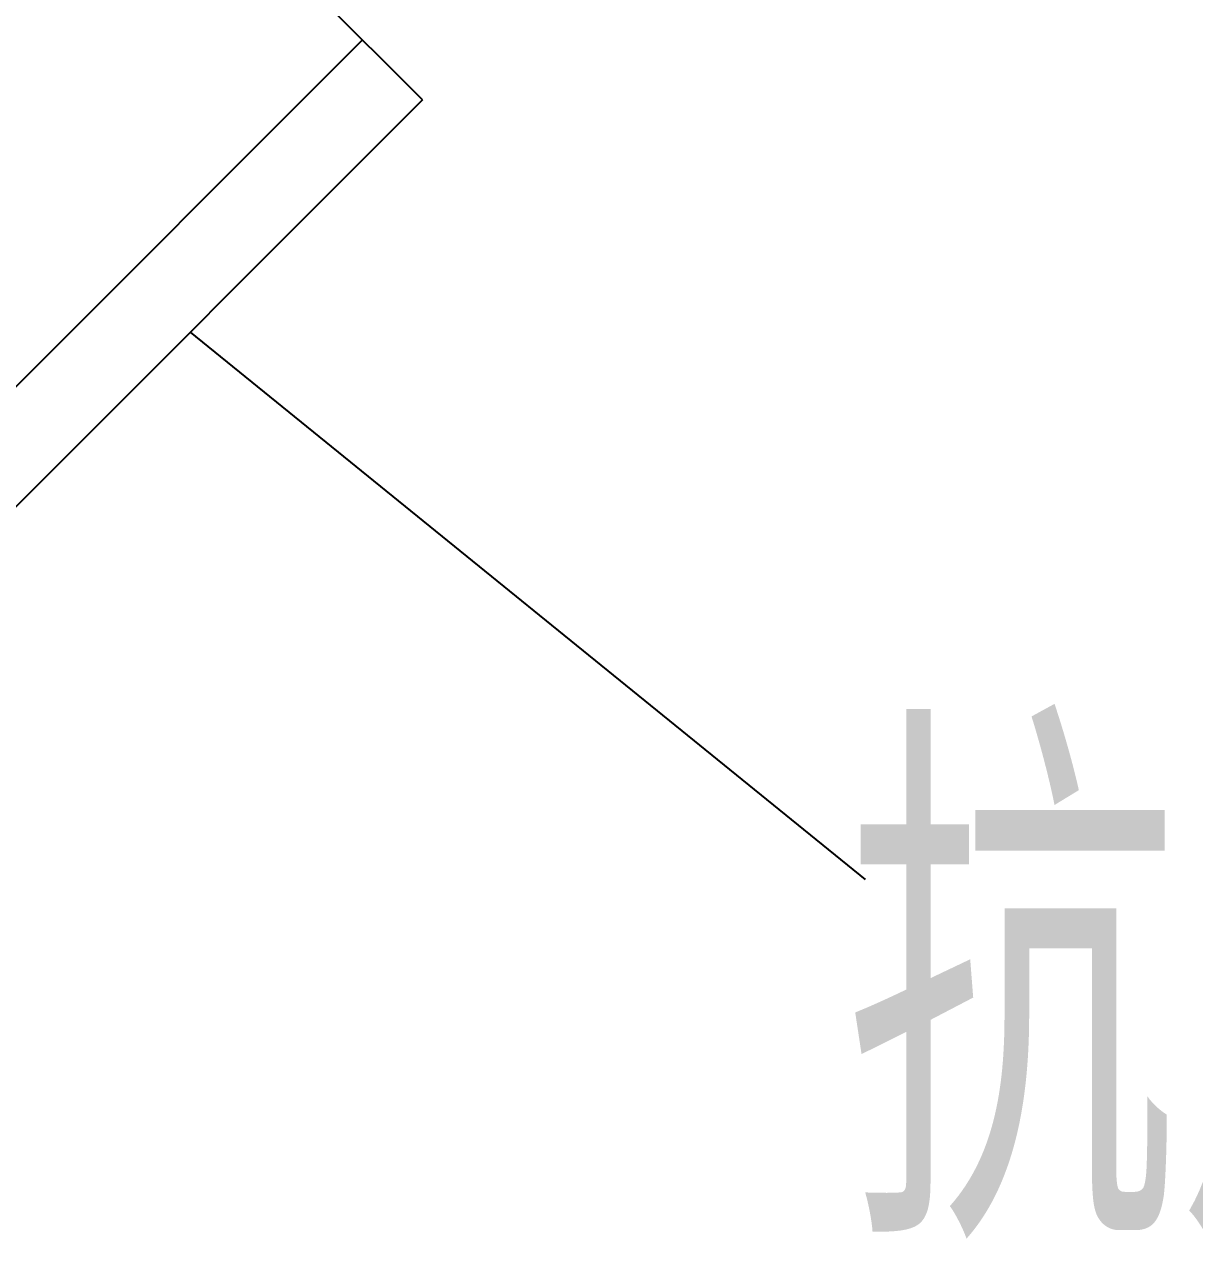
# Model space of a CAD drawing. Extents: x 27938 to 1507990, y 110129 to 923079.
# Drawn here: x 644421 to 645404, y 364974 to 365994 of the extents above; entities that cross this region are included whole.
import ezdxf

# ---------------------------------------------------------------- set-up
doc = ezdxf.new("R2010")
doc.units = 0
doc.header["$LTSCALE"] = 1000
doc.header["$MEASUREMENT"] = 0
doc.layers.add('W_DIM', color=4, linetype='Continuous')
doc.styles.get("Standard").update_dxf_attribs({"font": 'gbenor.shx', "bigfont": 'gbcbig.shx'})
doc.styles.add('wwp100', font='txt.shx', dxfattribs={"width": 0.7, "height": 400, "bigfont": 'hztxt.shx'})
doc.dimstyles.get("Standard").update_dxf_attribs({"dimtxt": 0.18, "dimasz": 0.18, "dimexe": 0.18, "dimexo": 0.0625, "dimgap": 0.09, "dimtad": 0, "dimtih": 1, "dimtoh": 1, "dimdec": 4, "dimzin": 0, "dimdsep": 46, "dimtxsty": 'Standard', "dimcen": 0.09, "dimadec": 0, "dimazin": 0, "dimtfac": 1, "dimtdec": 4, "dimtofl": 0, "dimtmove": 0, "dimatfit": 3, "dimfxl": 1, "dimtolj": 1, "dimtzin": 0, "dimarcsym": 0})

msp = doc.modelspace()

# ---------------------------------------------------------------- linework, layer by layer
at = {"linetype": 'Continuous'}
for p, q in [((644755.5, 365930.8), (644504.8, 366181.6)), ((644276.9, 365552.9), (644705.2, 365981.2)), ((644755.5, 365930.8), (644257.8, 365433.1))]:
    msp.add_line(p, q, dxfattribs=at)

# ---------------------------------------------------------------- texts
at = {"layer": 'W_DIM', "color": 7, "style": 'wwp100', "width": 0.7}
msp.add_text('抗震连接座B', height=400, dxfattribs=at).set_placement((645110.4, 364977.5))

# ---------------------------------------------------------------- leaders
msp.add_leader([(644560.3, 365735.6), (645127.3, 365276)], dimstyle='Standard', override={"dimgap": 20})

doc.saveas('drawing.dxf')
